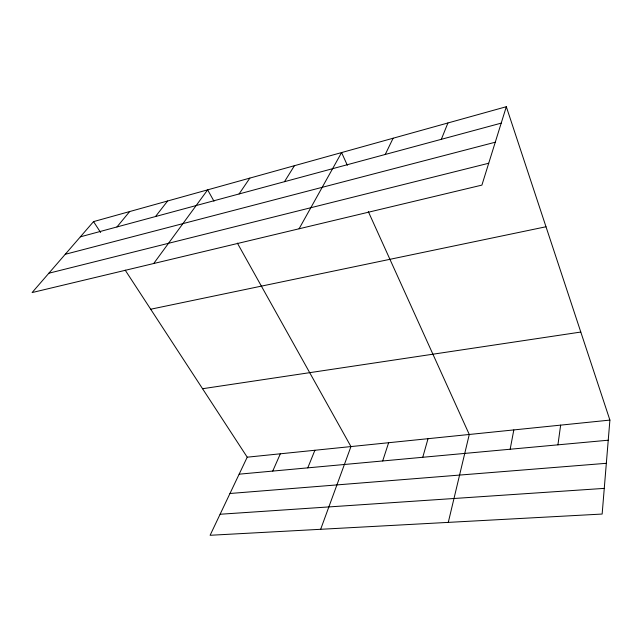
<?xml version="1.0" encoding="UTF-8"?>
<svg xmlns="http://www.w3.org/2000/svg" width="642" height="642" viewBox="0 0 642 642"><rect width="100%" height="100%" fill="white"/><g stroke="black" fill="none" stroke-linecap="round" stroke-linejoin="round"><path stroke-width="0.96" d="M506.321 106.716L481.909 185.105L32.1 292.567L93.539 221.61L506.321 106.716L609.9 420.093L602.148 514.049L210.103 535.284L247.218 457.184L125.206 270.162M557.93 444.842L560.643 425.132M510.165 449.239L513.825 429.915M448.285 522.387L469.27 434.474L368.299 211.563M422.757 457.281L428.029 438.695M382.68 460.964L388.627 442.723M320.663 529.297L350.957 446.575L237.371 243.109M307.783 467.858L314.893 450.267M441.335 139.306L447.923 122.967M272.73 471.084L280.345 453.798M385.248 154.465L393.121 138.223M299.076 228.785L341.584 152.571L347.346 165.283M284.486 181.686L294.429 165.7M239.081 193.956L249.85 178.107M153.703 263.517L207.647 189.855L213.987 201.211M155.5 216.539L167.634 200.986M116.956 226.947L129.652 211.563M80.354 236.842L501.209 123.136M65.243 254.296L495.263 142.219M48.856 273.219L488.714 163.245M150.693 309.227L545.997 226.762M202.551 388.723L580.801 332.05M247.218 457.184L609.9 420.093M239.145 474.173L608.239 440.211M229.964 493.489L606.337 463.307M220.094 514.25L604.266 488.377M93.539 221.61L100.642 232.5"/></g></svg>
